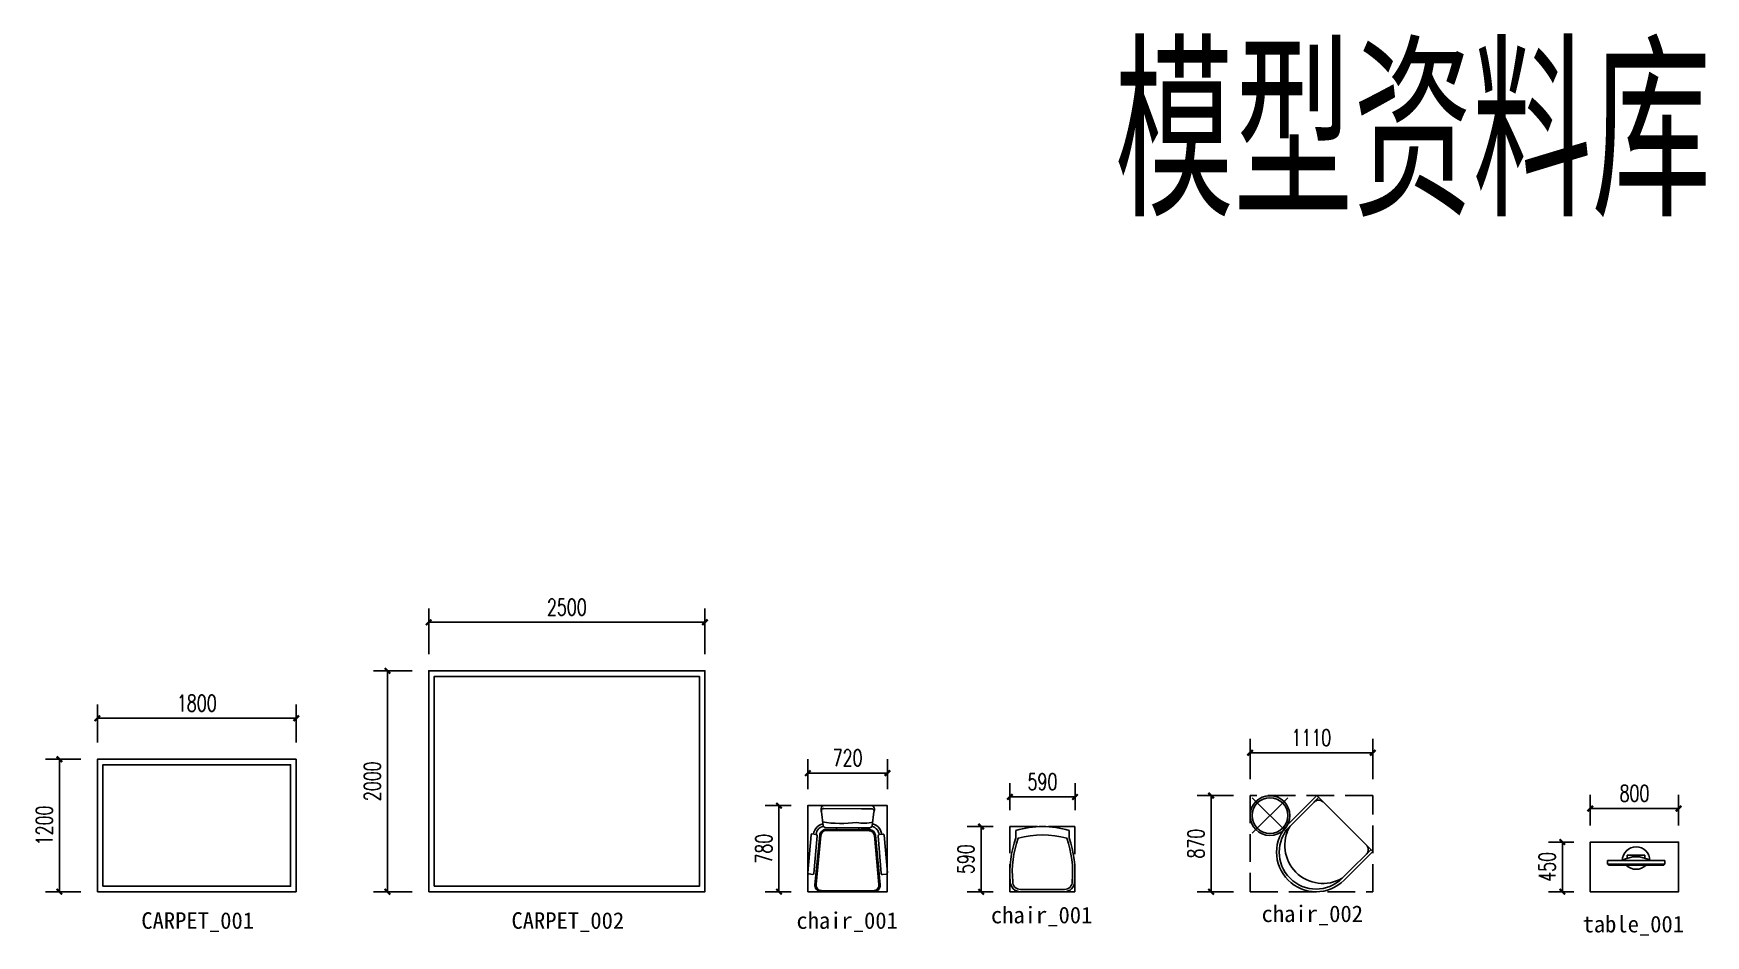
# Model space of a CAD drawing. Extents: x 23971 to 232415, y -48119 to 67869.
# Drawn here: x 81939 to 97078, y 43177 to 51344 of the extents above; entities that cross this region are included whole.
import ezdxf

# ---------------------------------------------------------------- set-up
doc = ezdxf.new("R2010")
doc.units = 0
doc.header["$LTSCALE"] = 1000
doc.header["$MEASUREMENT"] = 0
doc.linetypes.add('CONTINOUS', pattern=[0])
doc.linetypes.add('DASH', pattern=[0.35, 0.25, -0.1])
for name, color, linetype in [('PM-家具', 146, 'Continuous'), ('PUB_DIM', 3, 'Continuous'), ('WALL', 9, 'Continuous')]:
    doc.layers.add(name, color=color, linetype=linetype)
doc.styles.add('_TCH_DIM_T3', font='SIMPLEX', dxfattribs={"width": 0.705882, "bigfont": 'GBCBIG'})
doc.styles.get("Standard").update_dxf_attribs({"font": 'gbenor.shx', "bigfont": 'gbcbig.shx'})
doc.dimstyles.new('_TCH_ARCH&&50', dxfattribs={"dimtxt": 148.75, "dimasz": 50, "dimexe": 125, "dimexo": 150, "dimgap": 63.125, "dimtad": 1, "dimdec": 0, "dimzin": 0, "dimdsep": 46, "dimtxsty": '_TCH_DIM_T3', "dimblk": 'ARCHTICK', "dimcen": 0.09, "dimclrt": 7, "dimazin": 2, "dimtfac": 1, "dimtdec": 0, "dimtix": 1, "dimtmove": 2, "dimatfit": 3, "dimfxl": 100, "dimtolj": 1, "dimtzin": 0, "dimarcsym": 0})

# ---------------------------------------------------------------- blocks, each defined once
blk = doc.blocks.new('电脑')
at = {"color": 251}
for p, q in [((-23442, 56957), (-23442, 56991)), ((-22922, 56991), (-23442, 56991)), ((-22922, 56957), (-23442, 56957)), ((-23432, 56950), (-23432, 56957)), ((-22932, 56950), (-23432, 56950)), ((-23102, 57041), (-23262, 57041)), ((-23262, 57041), (-23262, 57012)), ((-23102, 57041), (-23102, 57012)), ((-22932, 56950), (-22932, 56957)), ((-22922, 56957), (-22922, 56991))]:
    blk.add_line(p, q, dxfattribs=at)
for centre, radius, start, end in [((-23182, 56991), 125, 360, 180), ((-23182, 56785), 241, 58.7155, 121.2845), ((-23182, 57037), 125, 224.107, 315.893)]:
    blk.add_arc(centre, radius, start, end, dxfattribs=at)
blk = doc.blocks.new('chair001')
at = {"layer": 'PM-家具', "lineweight": -3, "extrusion": (0, 0, -1)}
for p, q in [((-1669, 2034), (-1685, 2161)), ((-1663, 2217), (-1230, 2216)), ((-1663, 2189), (-1323, 2188)), ((-1323, 2188), (-1230, 2188)), ((-1226, 2033), (-1209, 2160)), ((-1647, 2017), (-1324, 2016)), ((-1250, 1999), (-1644, 2000)), ((-1548, 2017), (-1548, 1999)), ((-1346, 2016), (-1346, 1999)), ((-1324, 2016), (-1247, 2016)), ((-1779, 1951), (-1808, 1609)), ((-1768, 1960), (-1732, 1955)), ((-1724, 1944), (-1753, 1602)), ((-1700, 1951), (-1743, 1500)), ((-1195, 1950), (-1154, 1499)), ((-1171, 1942), (-1144, 1601)), ((-1127, 1958), (-1163, 1954)), ((-1116, 1949), (-1088, 1607)), ((-1800, 1598), (-1764, 1594)), ((-1097, 1596), (-1133, 1592)), ((-1688, 1437), (-1210, 1436))]:
    blk.add_line(p, q, dxfattribs=at)
at = {"layer": 'PM-家具', "color": 250, "lineweight": -3, "extrusion": (0, 0, -1)}
for p, q in [((-1254, 1989), (-1641, 1990)), ((-1691, 1946), (-1733, 1504)), ((-1204, 1945), (-1164, 1502)), ((-1683, 1447), (-1214, 1446))]:
    blk.add_line(p, q, dxfattribs=at)
at = {"layer": 'PM-家具', "lineweight": -3, "extrusion": (0, 0, -1), "flags": 128}
for points in [[(1663, 2189), (1667, 2189), (1671, 2188), (1675, 2186), (1678, 2183), (1681, 2180), (1683, 2177), (1685, 2173), (1686, 2169), (1686, 2165), (1685, 2161)], [(1209, 2160), (1208, 2164), (1208, 2168), (1209, 2172), (1210, 2176), (1213, 2179), (1215, 2182), (1219, 2185), (1222, 2187), (1226, 2188), (1230, 2188)], [(1673, 2052), (1691, 2046), (1707, 2036), (1722, 2024), (1735, 2010), (1745, 1994), (1752, 1977), (1756, 1958)], [(1667, 2030), (1682, 2025), (1695, 2018), (1707, 2008), (1717, 1997), (1725, 1984), (1730, 1970), (1733, 1955)], [(1644, 2000), (1654, 1999), (1664, 1996), (1673, 1992), (1681, 1986), (1688, 1978), (1694, 1970), (1698, 1961), (1700, 1951)], [(1669, 2034), (1667, 2030), (1665, 2026), (1662, 2023), (1659, 2021), (1655, 2019), (1651, 2017), (1647, 2017)], [(1195, 1950), (1197, 1959), (1201, 1969), (1206, 1977), (1213, 1985), (1221, 1991), (1230, 1995), (1240, 1998), (1250, 1999)], [(1247, 2016), (1243, 2016), (1239, 2018), (1235, 2020), (1232, 2022), (1229, 2025), (1227, 2029), (1226, 2033)], [(1161, 1954), (1165, 1968), (1170, 1983), (1178, 1996), (1188, 2007), (1200, 2017), (1213, 2024), (1227, 2029)], [(1743, 1500), (1744, 1490), (1742, 1480), (1738, 1470), (1733, 1461), (1726, 1453), (1718, 1446), (1708, 1441), (1698, 1438), (1688, 1437)], [(1210, 1436), (1199, 1437), (1189, 1440), (1180, 1445), (1171, 1451), (1164, 1459), (1159, 1468), (1155, 1478), (1154, 1488), (1154, 1499)]]:
    blk.add_lwpolyline(points, dxfattribs=at)
at = {"layer": 'PM-家具', "lineweight": -3, "flags": 128}
blk.add_lwpolyline([(-1221, 2051), (-1203, 2044), (-1187, 2035), (-1172, 2023), (-1160, 2009), (-1150, 1993), (-1143, 1975), (-1139, 1956)], dxfattribs=at)
at = {"layer": 'PM-家具', "lineweight": -3}
for centre, radius, start, end in [((-1600, 2182), 87.5, 171.7079, 192.582), ((-1661, 2192), 25.8, 94.7374, 172.4261), ((-1232, 2191), 25.8, 7.3738, 85.0625), ((-1293, 2182), 87.5, 347.2179, 8.092), ((-1769, 1950), 10, 82.6708, 172.6708), ((-1733, 1945), 10, 352.6708, 82.6708), ((-1161, 1944), 10, 96.9209, 186.9209), ((-1126, 1948), 10, 6.9209, 96.9209), ((-1798, 1608), 10, 172.6708, 262.6708), ((-1763, 1604), 10, 262.6708, 352.6708), ((-1134, 1602), 10, 186.9209, 276.9209), ((-1098, 1606), 10, 276.9209, 6.9209)]:
    blk.add_arc(centre, radius, start, end, dxfattribs=at)
at = {"layer": 'PM-家具', "color": 250, "lineweight": -3}
for centre, radius, start, end in [((-1641, 1940), 50, 89.7958, 172.6708), ((-1505, 3181), 1126, 261.2383, 277.2357), ((-1298, 2408), 351, 259.1882, 283.2356), ((-1254, 1939), 50, 6.9209, 89.7958), ((-1683, 1497), 50, 172.6708, 269.7958), ((-1214, 1496), 50, 269.7958, 6.9209)]:
    blk.add_arc(centre, radius, start, end, dxfattribs=at)
blk = doc.blocks.new('单人休闲椅')
for p, q in [((10171, -16155), (10385, -16090)), ((10176, -16174), (10385, -16111)), ((10385, -16090), (10456, -16068)), ((10385, -16111), (10461, -16087)), ((10625, -16627), (10456, -16068)), ((10384, -16679), (10619, -16608)), ((10384, -16700), (10625, -16627)), ((10334, -16694), (10384, -16679)), ((10340, -16713), (10384, -16700))]:
    blk.add_line(p, q)
for centre, radius, start, end in [((10431, -16144), 45.3, 18.6994, 109.7482), ((10255, -16434), 292, 106.859, 286.859), ((10255, -16434), 272, 106.859, 286.859), ((10323, -16413), 281, 121.5369, 272.1812), ((10563, -16578), 45.3, 283.9699, 15.0187)]:
    blk.add_arc(centre, radius, start, end)
blk = doc.blocks.new('书房落地灯')
at = {"ltscale": 96, "extrusion": (7.07107e-17, 7.07107e-17, -1)}
for p, q in [((9719, -16370), (10041, -16049)), ((9719, -16049), (10041, -16370))]:
    blk.add_line(p, q, dxfattribs=at)
at = {"extrusion": (7.07107e-17, 7.07107e-17, -1)}
blk.add_circle((-9880, -16210), 180, dxfattribs=at)
at = {"color": 251, "extrusion": (7.07107e-17, 7.07107e-17, -1)}
blk.add_circle((-9880, -16210), 162, dxfattribs=at)
blk = doc.blocks.new('A$C041558BB')
for points in [[(-166, 493), (167, 493, -0.414214), (243, 417, -0.105927), (202, 84), (202, 30, -0.149889), (-201, 30), (-201, 84, -0.105927), (-243, 417, -0.414214), (-166, 493), (-166, 493)], [(29, 475), (167, 475, -0.417742), (226, 416, -0.107102), (184, 87), (184, 88, -0.138689), (-183, 88), (-183, 87, -0.107102), (-225, 416, -0.417742), (-166, 475)]]:
    blk.add_lwpolyline(points, format="xyb", close=True)
blk = doc.blocks.new('_ArchTick')
at = {"color": 0, "linetype": 'ByBlock', "const_width": 0.4}
blk.add_lwpolyline([(-0.5, -0.5), (0.5, 0.5)], dxfattribs=at)
blk = doc.blocks.new('*D206')
at = {"layer": 'Defpoints', "color": 0, "transparency": 16777216}
for p in [(90519, 44164), (90779, 44164), (90779, 43574)]:
    blk.add_point(p, dxfattribs=at)
at = {"layer": 'PUB_DIM', "color": 0, "lineweight": -2, "transparency": 16777216}
for p, q in [((90629, 44164), (90394, 44164)), ((90519, 43574), (90519, 44164)), ((90629, 43574), (90394, 43574))]:
    blk.add_line(p, q, dxfattribs=at)
at = {"layer": 'PUB_DIM', "color": 0, "lineweight": -2, "transparency": 16777216, "xscale": 50, "yscale": 50, "zscale": 50}
for p, rotation in [((90519, 44164), 90), ((90519, 43574), 270)]:
    blk.add_blockref('_ArchTick', p, dxfattribs=dict(at, rotation=rotation))
at = {"layer": 'PUB_DIM', "color": 7, "transparency": 16777216, "insert": (90381, 43869), "char_height": 148.8, "attachment_point": 5, "rotation": 90, "style": '_TCH_DIM_T3'}
blk.add_mtext('\\A1;590', dxfattribs=at)
blk = doc.blocks.new('*D207')
at = {"layer": 'Defpoints', "color": 0, "transparency": 16777216}
for p in [(91369, 44432), (90779, 44164), (91369, 44164)]:
    blk.add_point(p, dxfattribs=at)
at = {"layer": 'PUB_DIM', "color": 0, "lineweight": -2, "transparency": 16777216}
for p, q in [((90779, 44314), (90779, 44557)), ((91369, 44314), (91369, 44557)), ((90779, 44432), (91369, 44432))]:
    blk.add_line(p, q, dxfattribs=at)
at = {"layer": 'PUB_DIM', "color": 0, "lineweight": -2, "transparency": 16777216, "xscale": 50, "yscale": 50, "zscale": 50, "rotation": 180}
blk.add_blockref('_ArchTick', (90779, 44432), dxfattribs=at)
at = {"layer": 'PUB_DIM', "color": 0, "lineweight": -2, "transparency": 16777216, "xscale": 50, "yscale": 50, "zscale": 50}
blk.add_blockref('_ArchTick', (91369, 44432), dxfattribs=at)
at = {"layer": 'PUB_DIM', "color": 7, "transparency": 16777216, "insert": (91074, 44570), "char_height": 148.8, "attachment_point": 5, "style": '_TCH_DIM_T3'}
blk.add_mtext('\\A1;590', dxfattribs=at)
blk = doc.blocks.new('*D223')
at = {"layer": 'Defpoints', "color": 0, "transparency": 16777216}
for p in [(96834, 44327), (96034, 44024), (96834, 44024)]:
    blk.add_point(p, dxfattribs=at)
at = {"layer": 'PUB_DIM', "color": 0, "lineweight": -2, "transparency": 16777216}
for p, q in [((96034, 44174), (96034, 44452)), ((96834, 44174), (96834, 44452)), ((96034, 44327), (96834, 44327))]:
    blk.add_line(p, q, dxfattribs=at)
at = {"layer": 'PUB_DIM', "color": 0, "lineweight": -2, "transparency": 16777216, "xscale": 50, "yscale": 50, "zscale": 50, "rotation": 180}
blk.add_blockref('_ArchTick', (96034, 44327), dxfattribs=at)
at = {"layer": 'PUB_DIM', "color": 0, "lineweight": -2, "transparency": 16777216, "xscale": 50, "yscale": 50, "zscale": 50}
blk.add_blockref('_ArchTick', (96834, 44327), dxfattribs=at)
at = {"layer": 'PUB_DIM', "color": 7, "transparency": 16777216, "insert": (96434, 44465), "char_height": 148.8, "attachment_point": 5, "style": '_TCH_DIM_T3'}
blk.add_mtext('\\A1;800', dxfattribs=at)
blk = doc.blocks.new('*D224')
at = {"layer": 'Defpoints', "color": 0, "transparency": 16777216}
for p in [(95781, 44024), (96034, 44024), (96034, 43574)]:
    blk.add_point(p, dxfattribs=at)
at = {"layer": 'PUB_DIM', "color": 0, "lineweight": -2, "transparency": 16777216}
for p, q in [((95884, 44024), (95656, 44024)), ((95781, 43574), (95781, 44024)), ((95884, 43574), (95656, 43574))]:
    blk.add_line(p, q, dxfattribs=at)
at = {"layer": 'PUB_DIM', "color": 0, "lineweight": -2, "transparency": 16777216, "xscale": 50, "yscale": 50, "zscale": 50}
for p, rotation in [((95781, 44024), 90), ((95781, 43574), 270)]:
    blk.add_blockref('_ArchTick', p, dxfattribs=dict(at, rotation=rotation))
at = {"layer": 'PUB_DIM', "color": 7, "transparency": 16777216, "insert": (95644, 43799), "char_height": 148.8, "attachment_point": 5, "rotation": 90, "style": '_TCH_DIM_T3'}
blk.add_mtext('\\A1;450', dxfattribs=at)
blk = doc.blocks.new('*D225')
at = {"layer": 'Defpoints', "color": 0, "transparency": 16777216}
for p in [(94064, 44832), (92954, 44444), (94064, 44444)]:
    blk.add_point(p, dxfattribs=at)
at = {"layer": 'PUB_DIM', "color": 0, "lineweight": -2, "transparency": 16777216}
for p, q in [((92954, 44594), (92954, 44957)), ((92954, 44832), (94064, 44832)), ((94064, 44594), (94064, 44957))]:
    blk.add_line(p, q, dxfattribs=at)
at = {"layer": 'PUB_DIM', "color": 0, "lineweight": -2, "transparency": 16777216, "xscale": 50, "yscale": 50, "zscale": 50, "rotation": 180}
blk.add_blockref('_ArchTick', (92954, 44832), dxfattribs=at)
at = {"layer": 'PUB_DIM', "color": 0, "lineweight": -2, "transparency": 16777216, "xscale": 50, "yscale": 50, "zscale": 50}
blk.add_blockref('_ArchTick', (94064, 44832), dxfattribs=at)
at = {"layer": 'PUB_DIM', "color": 7, "transparency": 16777216, "insert": (93509, 44969), "char_height": 148.8, "attachment_point": 5, "style": '_TCH_DIM_T3'}
blk.add_mtext('\\A1;1110', dxfattribs=at)
blk = doc.blocks.new('*D226')
at = {"layer": 'Defpoints', "color": 0, "transparency": 16777216}
for p in [(92601, 44444), (92954, 44444), (92954, 43574)]:
    blk.add_point(p, dxfattribs=at)
at = {"layer": 'PUB_DIM', "color": 0, "lineweight": -2, "transparency": 16777216}
for p, q in [((92804, 44444), (92476, 44444)), ((92601, 43574), (92601, 44444)), ((92804, 43574), (92476, 43574))]:
    blk.add_line(p, q, dxfattribs=at)
at = {"layer": 'PUB_DIM', "color": 0, "lineweight": -2, "transparency": 16777216, "xscale": 50, "yscale": 50, "zscale": 50}
for p, rotation in [((92601, 44444), 90), ((92601, 43574), 270)]:
    blk.add_blockref('_ArchTick', p, dxfattribs=dict(at, rotation=rotation))
at = {"layer": 'PUB_DIM', "color": 7, "transparency": 16777216, "insert": (92464, 44009), "char_height": 148.8, "attachment_point": 5, "rotation": 90, "style": '_TCH_DIM_T3'}
blk.add_mtext('\\A1;870', dxfattribs=at)
blk = doc.blocks.new('*D227')
at = {"layer": 'Defpoints', "color": 0, "transparency": 16777216}
for p in [(89670, 44648), (88950, 44354), (89670, 44354)]:
    blk.add_point(p, dxfattribs=at)
at = {"layer": 'PUB_DIM', "color": 0, "lineweight": -2, "transparency": 16777216}
for p, q in [((88950, 44504), (88950, 44773)), ((89670, 44504), (89670, 44773)), ((88950, 44648), (89670, 44648))]:
    blk.add_line(p, q, dxfattribs=at)
at = {"layer": 'PUB_DIM', "color": 0, "lineweight": -2, "transparency": 16777216, "xscale": 50, "yscale": 50, "zscale": 50, "rotation": 180}
blk.add_blockref('_ArchTick', (88950, 44648), dxfattribs=at)
at = {"layer": 'PUB_DIM', "color": 0, "lineweight": -2, "transparency": 16777216, "xscale": 50, "yscale": 50, "zscale": 50}
blk.add_blockref('_ArchTick', (89670, 44648), dxfattribs=at)
at = {"layer": 'PUB_DIM', "color": 7, "transparency": 16777216, "insert": (89310, 44786), "char_height": 148.8, "attachment_point": 5, "style": '_TCH_DIM_T3'}
blk.add_mtext('\\A1;720', dxfattribs=at)
blk = doc.blocks.new('*D228')
at = {"layer": 'Defpoints', "color": 0, "transparency": 16777216}
for p in [(88689, 44354), (88950, 44354), (88950, 43574)]:
    blk.add_point(p, dxfattribs=at)
at = {"layer": 'PUB_DIM', "color": 0, "lineweight": -2, "transparency": 16777216}
for p, q in [((88800, 44354), (88564, 44354)), ((88689, 43574), (88689, 44354)), ((88800, 43574), (88564, 43574))]:
    blk.add_line(p, q, dxfattribs=at)
at = {"layer": 'PUB_DIM', "color": 0, "lineweight": -2, "transparency": 16777216, "xscale": 50, "yscale": 50, "zscale": 50}
for p, rotation in [((88689, 44354), 90), ((88689, 43574), 270)]:
    blk.add_blockref('_ArchTick', p, dxfattribs=dict(at, rotation=rotation))
at = {"layer": 'PUB_DIM', "color": 7, "transparency": 16777216, "insert": (88552, 43964), "char_height": 148.8, "attachment_point": 5, "rotation": 90, "style": '_TCH_DIM_T3'}
blk.add_mtext('\\A1;780', dxfattribs=at)
blk = doc.blocks.new('*D229')
at = {"layer": 'Defpoints', "color": 0, "transparency": 16777216}
for p in [(88018, 46013), (85518, 45574), (88018, 45574)]:
    blk.add_point(p, dxfattribs=at)
at = {"layer": 'PUB_DIM', "color": 0, "lineweight": -2, "transparency": 16777216}
for p, q in [((85518, 45724), (85518, 46138)), ((88018, 45724), (88018, 46138)), ((85518, 46013), (88018, 46013))]:
    blk.add_line(p, q, dxfattribs=at)
at = {"layer": 'PUB_DIM', "color": 0, "lineweight": -2, "transparency": 16777216, "xscale": 50, "yscale": 50, "zscale": 50, "rotation": 180}
blk.add_blockref('_ArchTick', (85518, 46013), dxfattribs=at)
at = {"layer": 'PUB_DIM', "color": 0, "lineweight": -2, "transparency": 16777216, "xscale": 50, "yscale": 50, "zscale": 50}
blk.add_blockref('_ArchTick', (88018, 46013), dxfattribs=at)
at = {"layer": 'PUB_DIM', "color": 7, "transparency": 16777216, "insert": (86768, 46150), "char_height": 148.8, "attachment_point": 5, "style": '_TCH_DIM_T3'}
blk.add_mtext('\\A1;2500', dxfattribs=at)
blk = doc.blocks.new('*D230')
at = {"layer": 'Defpoints', "color": 0, "transparency": 16777216}
for p in [(85144, 45574), (85518, 45574), (85518, 43574)]:
    blk.add_point(p, dxfattribs=at)
at = {"layer": 'PUB_DIM', "color": 0, "lineweight": -2, "transparency": 16777216}
for p, q in [((85368, 45574), (85019, 45574)), ((85144, 43574), (85144, 45574)), ((85368, 43574), (85019, 43574))]:
    blk.add_line(p, q, dxfattribs=at)
at = {"layer": 'PUB_DIM', "color": 0, "lineweight": -2, "transparency": 16777216, "xscale": 50, "yscale": 50, "zscale": 50}
for p, rotation in [((85144, 45574), 90), ((85144, 43574), 270)]:
    blk.add_blockref('_ArchTick', p, dxfattribs=dict(at, rotation=rotation))
at = {"layer": 'PUB_DIM', "color": 7, "transparency": 16777216, "insert": (85007, 44574), "char_height": 148.8, "attachment_point": 5, "rotation": 90, "style": '_TCH_DIM_T3'}
blk.add_mtext('\\A1;2000', dxfattribs=at)
blk = doc.blocks.new('*D231')
at = {"layer": 'Defpoints', "color": 0, "transparency": 16777216}
for p in [(84318, 45144), (82518, 44774), (84318, 44774)]:
    blk.add_point(p, dxfattribs=at)
at = {"layer": 'PUB_DIM', "color": 0, "lineweight": -2, "transparency": 16777216}
for p, q in [((82518, 44924), (82518, 45269)), ((84318, 44924), (84318, 45269)), ((82518, 45144), (84318, 45144))]:
    blk.add_line(p, q, dxfattribs=at)
at = {"layer": 'PUB_DIM', "color": 0, "lineweight": -2, "transparency": 16777216, "xscale": 50, "yscale": 50, "zscale": 50, "rotation": 180}
blk.add_blockref('_ArchTick', (82518, 45144), dxfattribs=at)
at = {"layer": 'PUB_DIM', "color": 0, "lineweight": -2, "transparency": 16777216, "xscale": 50, "yscale": 50, "zscale": 50}
blk.add_blockref('_ArchTick', (84318, 45144), dxfattribs=at)
at = {"layer": 'PUB_DIM', "color": 7, "transparency": 16777216, "insert": (83418, 45281), "char_height": 148.8, "attachment_point": 5, "style": '_TCH_DIM_T3'}
blk.add_mtext('\\A1;1800', dxfattribs=at)
blk = doc.blocks.new('*D232')
at = {"layer": 'Defpoints', "color": 0, "transparency": 16777216}
for p in [(82174, 44774), (82518, 44774), (82518, 43574)]:
    blk.add_point(p, dxfattribs=at)
at = {"layer": 'PUB_DIM', "color": 0, "lineweight": -2, "transparency": 16777216}
for p, q in [((82368, 44774), (82049, 44774)), ((82174, 43574), (82174, 44774)), ((82368, 43574), (82049, 43574))]:
    blk.add_line(p, q, dxfattribs=at)
at = {"layer": 'PUB_DIM', "color": 0, "lineweight": -2, "transparency": 16777216, "xscale": 50, "yscale": 50, "zscale": 50}
for p, rotation in [((82174, 44774), 90), ((82174, 43574), 270)]:
    blk.add_blockref('_ArchTick', p, dxfattribs=dict(at, rotation=rotation))
at = {"layer": 'PUB_DIM', "color": 7, "transparency": 16777216, "insert": (82037, 44174), "char_height": 148.8, "attachment_point": 5, "rotation": 90, "style": '_TCH_DIM_T3'}
blk.add_mtext('\\A1;1200', dxfattribs=at)

msp = doc.modelspace()

# ---------------------------------------------------------------- linework, layer by layer
at = {"layer": 'PM-家具'}
for points in [[(85518.4, 43574), (88018.4, 43574), (88018.4, 45574), (85518.4, 45574)], [(82517.7, 43574), (84317.7, 43574), (84317.7, 44774), (82517.7, 44774)], [(96033.8, 43574), (96833.8, 43574), (96833.8, 44024), (96033.8, 44024)]]:
    msp.add_lwpolyline(points, close=True, dxfattribs=at)
at = {"layer": 'PM-家具', "color": 251}
for points in [[(85568.4, 43624), (87968.4, 43624), (87968.4, 45524), (85568.4, 45524)], [(82567.7, 43624), (84267.7, 43624), (84267.7, 44724), (82567.7, 44724)]]:
    msp.add_lwpolyline(points, close=True, dxfattribs=at)
at = {"layer": 'PM-家具', "color": 250, "linetype": 'DASH'}
msp.add_lwpolyline([(92954.1, 43574), (94064.1, 43574), (94064.1, 44444), (92954.1, 44444)], close=True, dxfattribs=at)
at = {"layer": 'PM-家具', "lineweight": -3}
msp.add_lwpolyline([(88949.6, 43574), (89669.6, 43574), (89669.6, 44354), (88949.6, 44354)], close=True, dxfattribs=at)
at = {"layer": 'PM-家具', "color": 251, "linetype": 'DASH'}
msp.add_lwpolyline([(90778.8, 44164), (91368.8, 44164), (91368.8, 43574), (90778.8, 43574)], close=True, dxfattribs=at)

# ---------------------------------------------------------------- block references
at = {"layer": 'PM-家具', "xscale": 1.227688264389678, "yscale": 1.227688264389678, "zscale": 1.227688264389678, "rotation": 28.14095534204353}
msp.add_blockref('单人休闲椅', (72934.3, 55785), dxfattribs=at)
at = {"layer": 'PM-家具'}
for name, p in [('书房落地灯', (83254, 60473.6)), ('电脑', (119630.9, -13134.8))]:
    msp.add_blockref(name, p, dxfattribs=at)
at = {"layer": 'PM-家具', "linetype": 'CONTINOUS', "ltscale": 10, "xscale": -1.196732430718839, "yscale": 1.196732430544216, "zscale": 1.196732430575554, "rotation": 180}
msp.add_blockref('A$C041558BB', (91073.8, 44164), dxfattribs=at)
at = {"layer": 'WALL'}
msp.add_blockref('chair001', (90757.9, 42137.3), dxfattribs=at)

# ---------------------------------------------------------------- texts
at = {"attachment_point": 1}
for s, width, insert, char_height in [('模型资料库', 37919.75, (91727.2, 51188.1), 1500), ('{\\f@FangSong|b0|i0|c134|p49;chair_002}', 1434.402, (93057.8, 43449.7), 150), ('{\\f@FangSong|b0|i0|c134|p49;CARPET_001}', 1434.402, (82915.9, 43388.4), 150), ('{\\f@FangSong|b0|i0|c134|p49;CARPET_002}', 1434.402, (86266.9, 43388.4), 150), ('{\\f@FangSong|b0|i0|c134|p49;chair_001}', 1434.402, (88846.7, 43388.4), 150), ('{\\f@FangSong|b0|i0|c134|p49;chair_001}', 1434.402, (90607.6, 43438.2), 150), ('{\\f@FangSong|b0|i0|c134|p49;table_001}', 1434.402, (95964, 43356.1), 150)]:
    msp.add_mtext_dynamic_manual_height_columns(s, width=width, gutter_width=1750, heights=[0], dxfattribs=dict(at, insert=insert, char_height=char_height))

# ---------------------------------------------------------------- dimensions: what is measured, and where the dimension line sits
at = {"layer": 'PUB_DIM'}
for p1, p2, distance, picture, middle in [((85518.4, 45574), (88018.4, 45574), 438.9, '*D229', (86768.4, 46150.4)), ((85518.4, 43574), (85518.4, 45574), 374.1, '*D230', (85006.8, 44574)), ((82517.7, 44774), (84317.7, 44774), 369.9, '*D231', (83417.7, 45281.4)), ((92954.1, 44444), (94064.1, 44444), 387.7, '*D225', (93509.1, 44969.2)), ((88949.6, 44354), (89669.6, 44354), 294.2, '*D227', (89309.6, 44785.7)), ((82517.7, 43574), (82517.7, 44774), 343.3, '*D232', (82036.9, 44174)), ((90778.8, 44164), (91368.8, 44164), 268.4, '*D207', (91073.8, 44570)), ((96033.8, 44024), (96833.8, 44024), 303.3, '*D223', (96433.8, 44464.8)), ((88949.6, 43574), (88949.6, 44354), 260.3, '*D228', (88551.8, 43964)), ((92954.1, 43574), (92954.1, 44444), 352.6, '*D226', (92464, 44009)), ((90778.8, 43574), (90778.8, 44164), 260.3, '*D206', (90381, 43869)), ((96033.8, 43574), (96033.8, 44024), 252.6, '*D224', (95643.7, 43799))]:
    dim = msp.add_aligned_dim(p1=p1, p2=p2, distance=distance, dimstyle='_TCH_ARCH&&50', dxfattribs=at)
    dim.commit()
    dim.dimension.update_dxf_attribs({"geometry": picture, "text_midpoint": middle})

doc.saveas('drawing.dxf')
